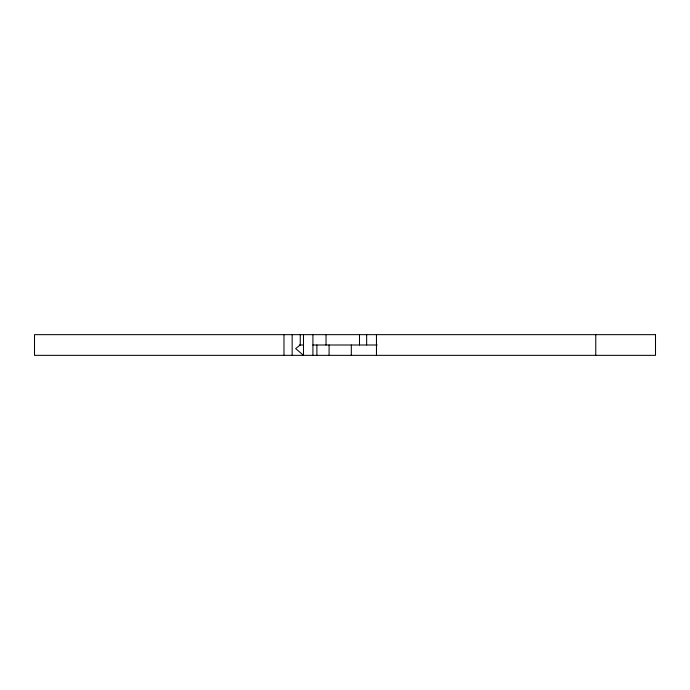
<?xml version="1.0" encoding="UTF-8"?>
<svg xmlns="http://www.w3.org/2000/svg" width="690" height="690" viewBox="0 0 690 690"><rect width="100%" height="100%" fill="white"/><g stroke="black" fill="none" stroke-linecap="round" stroke-linejoin="round"><path stroke-width="1.03" d="M299.322 345L303.497 345M312.915 345L377.206 345M595.763 334.65L595.763 355.35M376.464 334.65L376.464 355.35M366.649 334.65L366.649 345M359.49 334.65L359.49 345M351.314 345L351.314 355.35M329.087 345L329.087 355.35M326.034 334.65L326.034 345M316.882 345L316.882 355.35M312.915 334.65L312.915 355.35M303.497 334.65L303.497 355.35L295.665 348.579L300.262 345L300.262 334.65M292.155 334.65L292.155 355.35M283.978 334.65L283.978 355.35M655.5 334.65L34.5 334.65L34.5 355.35L655.5 355.35L655.5 334.65"/></g></svg>
